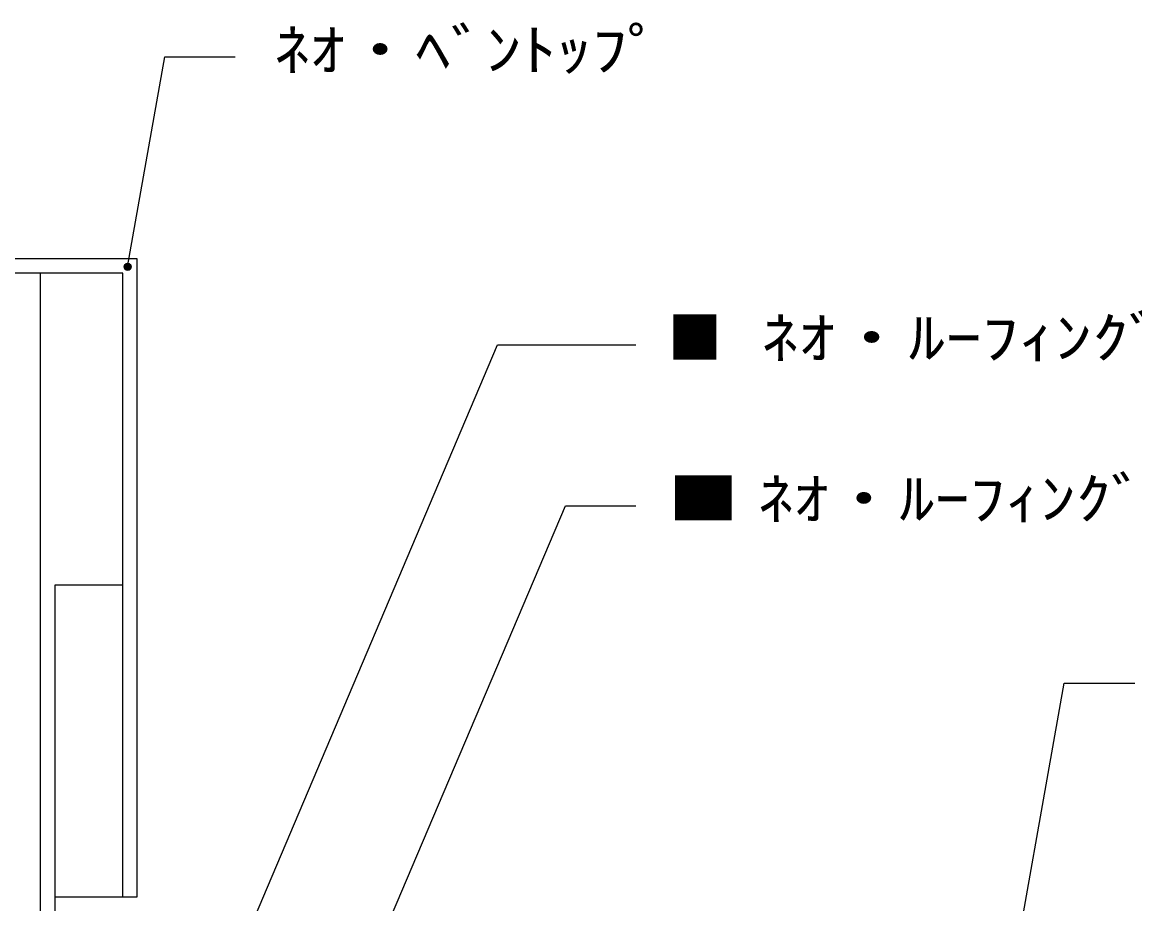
# Model space of a CAD drawing. Units: millimetres, scale not verified. Extents: x -101 to 127, y -83 to 74.
# Drawn here: x -0.9 to 77.9, y 12 to 74.4 of the extents above; entities that cross this region are included whole.
import ezdxf
from ezdxf.enums import TextEntityAlignment as Align

# ---------------------------------------------------------------- set-up
doc = ezdxf.new("R2010")
doc.units = ezdxf.units.MM
doc.header["$LTSCALE"] = 0.1
doc.layers.add('0-0_0', color=134, linetype='Continuous')
doc.layers.add('0-8_Z_O-文字', color=134, linetype='Continuous')
doc.styles.add('HGPｺﾞｼｯｸM', font='')
doc.styles.get('HGPｺﾞｼｯｸM').set_extended_font_data('HGPｺﾞｼｯｸM')

msp = doc.modelspace()

# ---------------------------------------------------------------- linework, layer by layer
at = {"layer": '0-0_0'}
for p, q in [((7.2715, 57.6327), (-15.2174, 57.6327)), ((7.2715, 12.4544), (7.2715, 57.6327)), ((6.2515, 56.6127), (-14.1974, 56.6127)), ((0.398, 56.6127), (0.398, 6.7403)), ((6.2515, 12.4544), (6.2515, 56.6127)), ((1.4705, 12.4544), (7.2715, 12.4544))]:
    msp.add_line(p, q, dxfattribs=at)
msp.add_lwpolyline([(1.4705, 7.7623), (1.4705, 34.5336), (6.2515, 34.5336)], dxfattribs=at)
at = {"layer": '0-8_Z_O-文字'}
for p, q in [((6.599, 56.8149), (6.3472, 57.0668)), ((6.609, 56.8191), (6.3513, 57.0768)), ((6.5794, 56.8204), (6.3526, 57.0472)), ((6.619, 56.8232), (6.3554, 57.0868)), ((6.629, 56.8274), (6.3596, 57.0968)), ((6.5553, 56.8304), (6.3626, 57.0231)), ((6.639, 56.8315), (6.3637, 57.1068)), ((6.649, 56.8356), (6.3679, 57.1168)), ((6.659, 56.8398), (6.372, 57.1268)), ((6.5311, 56.8404), (6.3726, 56.9989)), ((6.669, 56.8439), (6.3762, 57.1368)), ((6.679, 56.8481), (6.3803, 57.1468)), ((6.507, 56.8504), (6.3826, 56.9748)), ((6.689, 56.8522), (6.3844, 57.1568)), ((6.699, 56.8564), (6.3886, 57.1668)), ((6.4829, 56.8604), (6.3926, 56.9506)), ((6.709, 56.8605), (6.3927, 57.1768)), ((6.719, 56.8646), (6.3969, 57.1868)), ((6.729, 56.8688), (6.401, 57.1968)), ((6.4587, 56.8704), (6.4026, 56.9265)), ((6.739, 56.8729), (6.4052, 57.2068)), ((6.749, 56.8771), (6.4093, 57.2168)), ((6.4346, 56.8804), (6.4126, 56.9023)), ((6.759, 56.8812), (6.4134, 57.2268)), ((6.769, 56.8854), (6.4176, 57.2368)), ((6.7753, 56.8933), (6.4255, 57.243)), ((6.7794, 56.9033), (6.4355, 57.2472)), ((6.7836, 56.9133), (6.4455, 57.2513)), ((6.7877, 56.9233), (6.4555, 57.2555)), ((6.7918, 56.9333), (6.4655, 57.2596)), ((6.796, 56.9433), (6.4755, 57.2638)), ((6.8001, 56.9533), (6.4855, 57.2679)), ((6.8043, 56.9633), (6.4955, 57.272)), ((6.8084, 56.9733), (6.5055, 57.2762)), ((6.8126, 56.9833), (6.5155, 57.2803)), ((6.8167, 56.9933), (6.5255, 57.2845)), ((6.8208, 57.0033), (6.5355, 57.2886)), ((6.825, 57.0133), (6.5455, 57.2928)), ((6.8291, 57.0233), (6.5555, 57.2969)), ((6.8333, 57.0333), (6.5655, 57.301)), ((6.8374, 57.0433), (6.5755, 57.3052)), ((6.8416, 57.0533), (6.5855, 57.3093)), ((6.8457, 57.0633), (6.5955, 57.3135)), ((6.8362, 57.0869), (6.6191, 57.304)), ((6.8262, 57.111), (6.6433, 57.294)), ((6.8162, 57.1352), (6.6674, 57.284)), ((6.8062, 57.1593), (6.6916, 57.274)), ((6.7962, 57.1835), (6.7157, 57.264)), ((6.7862, 57.2076), (6.7398, 57.254)), ((6.7762, 57.2318), (6.764, 57.244)), ((14.5936, 8.6709), (32.7958, 51.5392)), ((32.7958, 51.5392), (42.5942, 51.5392)), ((23.8442, 7.7596), (37.5942, 40.1425)), ((37.5942, 40.1425), (42.5942, 40.1425))]:
    msp.add_line(p, q, dxfattribs=at)
for points in [[(6.5958, 57.0636), (9.218, 71.9344), (14.218, 71.9344)], [(68.6526, 3.4556), (72.9068, 27.5824), (77.9068, 27.5824)]]:
    msp.add_lwpolyline(points, dxfattribs=at)
msp.add_circle((6.5958, 57.0636), 0.25, dxfattribs=at)

# ---------------------------------------------------------------- texts
at = {"layer": '0-8_Z_O-文字', "style": 'HGPｺﾞｼｯｸM'}
for s, width, p in [('ﾈｵ・ﾍﾞﾝﾄｯﾌﾟ', 1.25, (16.9743, 70.0932)), (' ﾈｵ・ﾙｰﾌｨﾝｸﾞE', 1.3, (50.0612, 49.698)), ('■ ﾈｵ・ﾙｰﾌｨﾝｸﾞRN', 1.25, (44.8632, 38.3013))]:
    msp.add_text(s, height=2.933, dxfattribs=dict(at, width=width)).set_placement(p, align=Align.BOTTOM_LEFT)
at = {"layer": '0-8_Z_O-文字', "color": 3, "style": 'HGPｺﾞｼｯｸM', "width": 0.95}
msp.add_text('■', height=2.933, dxfattribs=at).set_placement((44.8632, 49.698), align=Align.BOTTOM_LEFT)

doc.saveas('drawing.dxf')
